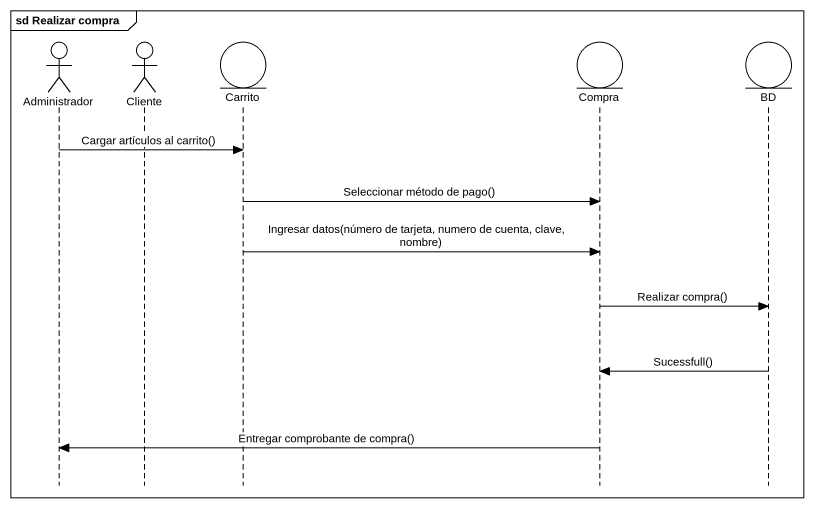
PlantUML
@startuml
mainframe sd Realizar compra
hide footbox
actor Administrador
actor Cliente
entity Carrito
entity Compra
entity BD

Administrador -> Carrito : Cargar artículos al carrito()
Carrito -> Compra : Seleccionar método de pago()
Carrito -> Compra : Ingresar datos(número de tarjeta, numero de cuenta, clave, nombre)
Compra -> BD : Realizar compra()
BD -> Compra : Sucessfull()
Compra -> Administrador : Entregar comprobante de compra()
@enduml
